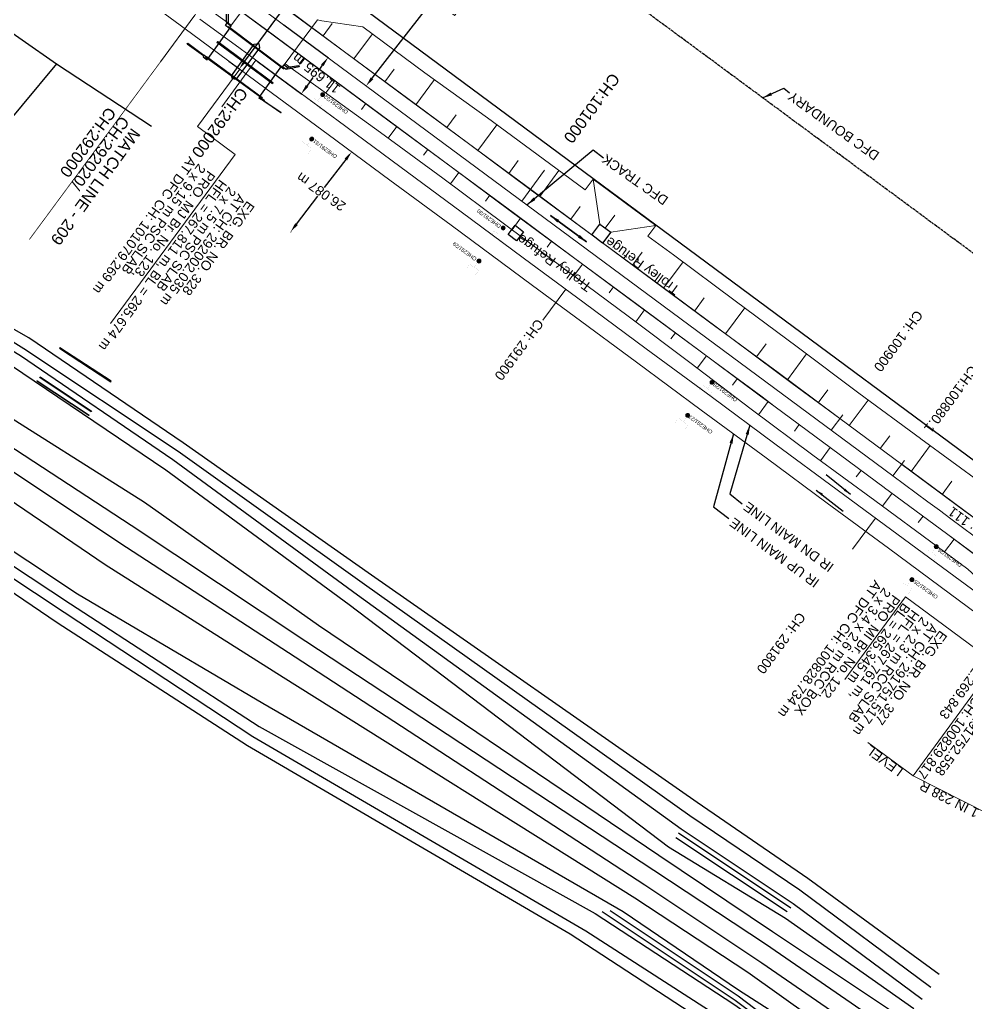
# Model space of a CAD drawing. Header units: metres. Extents: x 644418 to 1306172, y 3366650 to 6747308.
# Drawn here: x 651175.3 to 651421.4, y 3374792.4 to 3375047.8 of the extents above; entities that cross this region are included whole.
import ezdxf
from ezdxf.enums import TextEntityAlignment as Align

# ---------------------------------------------------------------- set-up
doc = ezdxf.new("R2010")
doc.units = ezdxf.units.M
doc.header["$MEASUREMENT"] = 0
doc.linetypes.add('CENTER', pattern=[2, 1.25, -0.25, 0.25, -0.25])
doc.linetypes.add('PHANTOM2', pattern=[1.25, 0.625, -0.125, 0.125, -0.125, 0.125, -0.125])
doc.layers.get('Defpoints').update_dxf_attribs({"lineweight": 0})
for name, color, linetype, lineweight in [('BOUNDARY DIMENTION', 10, 'Continuous', 0), ('BRIDGE DETAILS PLAN', 7, 'Continuous', 0), ('Cardinal_Leader', 10, 'Continuous', 0), ('Existing Chainage', 7, 'Continuous', 0), ('Existing IR Track', 143, 'Continuous', 0), ('Existing Railway Boundary', 7, 'CENTER', 0), ('flow direction', 7, 'Continuous', 0), ('OHE MAST', 8, 'Continuous', 0), ('OHE MAST TEXT', 8, 'Continuous', 0), ('Proposed Chainage', 10, 'Continuous', 0), ('PROPOSED DFC TRACK', 1, 'Continuous', 0), ('PROPOSED DFCC TOE LINE', 239, 'Continuous', 0), ('PROPOSED DFCC TOE SLOPES', 239, 'Continuous', 0), ('PROPOSED DFCC TRACK', 1, 'Continuous', 0), ('PROPOSED GRADES IN PLAN', 10, 'Continuous', 0), ('Proposed TPTC Chainages', 1, 'Continuous', 0), ('TEMPORARY CONNECTION', 6, 'Continuous', 0)]:
    doc.layers.add(name, color=color, linetype=linetype, lineweight=lineweight)
for name, color, linetype in [('BRIDGE_PARAPET', 7, 'Continuous'), ('COMPOUND_WALL', 251, 'Continuous'), ('DFCC Boundary', 6, 'CENTER'), ('Dimension', 10, 'Continuous'), ('DRAIN_TOP', 5, 'Continuous'), ('MATCH LINE', 7, 'Continuous'), ('PIER_OR_ABUTMENT', 7, 'Continuous'), ('PROPOSED DFCC FORMATION LINE', 187, 'Continuous'), ('RETAINING_WALL', 142, 'Continuous'), ('SFL_SOFFIT_LVL', 251, 'Continuous'), ('SUB_ROAD_CENTRE', 34, 'Continuous'), ('SUB_ROAD_EDGE', 34, 'Continuous'), ('TOPO_TEXT', 251, 'Continuous'), ('Trolley Refuse', 10, 'Continuous'), ('TROLLEY_STAND', 7, 'Continuous'), ('WING_WALL', 7, 'Continuous')]:
    doc.layers.add(name, color=color, linetype=linetype)
doc.styles.get("Standard").update_dxf_attribs({"font": 'arial.ttf'})
doc.styles.add('Style-Arial', font='arial.ttf')
doc.dimstyles.new('DIM', dxfattribs={"dimtxt": 2.5, "dimasz": 2.5, "dimexe": 0.18, "dimexo": 0.0625, "dimgap": 0.09, "dimtad": 0, "dimtih": 1, "dimtoh": 1, "dimdec": 3, "dimzin": 0, "dimdsep": 46, "dimtxsty": 'Standard', "dimcen": 0.09, "dimadec": 0, "dimazin": 0, "dimtfac": 1, "dimtdec": 3, "dimtofl": 0, "dimtmove": 0, "dimatfit": 3, "dimfxl": 1, "dimtolj": 1, "dimtzin": 0, "dimarcsym": 0})
doc.dimstyles.new('ISO-25', dxfattribs={"dimtxt": 2.5, "dimasz": 2.5, "dimexe": 1.25, "dimexo": 0.625, "dimtad": 1, "dimtxsty": 'Standard', "dimcen": 2.5, "dimadec": 0, "dimazin": 0, "dimtfac": 1, "dimtmove": 0, "dimatfit": 3, "dimfxl": 1, "dimarcsym": 0})

# ---------------------------------------------------------------- blocks, each defined once
blk = doc.blocks.new('OHE MAST')
h = blk.add_hatch(color=256)
edge = h.paths.add_edge_path()
edge.add_arc((0, 0), 0.514, 0, 360)
at = {"const_width": 0.01, "flags": 128}
for points in [[(1.5, 3.5), (1.5, 2), (-1.5, 2), (-1.5, 3.5)], [(0, 2), (0, 0)]]:
    blk.add_lwpolyline(points, dxfattribs=at)
blk.add_circle((0, 0), 0.514)
blk = doc.blocks.new('*D1671')
at = {"layer": 'Defpoints', "color": 0, "linetype": 'ByBlock', "ltscale": 0.5, "transparency": 16777216}
for p in [(651261.49, 3375013.46), (651245.66, 3374992.72), (651245.66, 3374992.72)]:
    blk.add_point(p, dxfattribs=at)
at = {"layer": 'Existing Railway Boundary', "color": 0, "linetype": 'ByBlock', "lineweight": -2, "ltscale": 0.5, "transparency": 16777216}
for p, q in [((651261.54, 3375013.42), (651261.63, 3375013.35)), ((651259.97, 3375011.47), (651254.4, 3375004.18)), ((651247.18, 3374994.71), (651252.74, 3375002)), ((651245.71, 3374992.69), (651245.8, 3374992.61))]:
    blk.add_line(p, q, dxfattribs=at)
at = {"layer": 'Existing Railway Boundary', "color": 0, "linetype": 'ByBlock', "ltscale": 0.5, "transparency": 16777216}
for points in [[(651259.64, 3375011.73), (651260.3, 3375011.22), (651261.49, 3375013.46)], [(651246.85, 3374994.96), (651247.51, 3374994.46), (651245.66, 3374992.72)]]:
    blk.add_solid(points, dxfattribs=at)
at = {"layer": 'Existing Railway Boundary', "color": 0, "linetype": 'ByBlock', "ltscale": 0.5, "transparency": 16777216, "insert": (651253.57, 3375003.09), "char_height": 2.5, "attachment_point": 5, "rotation": 145}
blk.add_mtext('\\A1;26.087 m', dxfattribs=at)
blk = doc.blocks.new('*D1515')
at = {"layer": 'Defpoints', "color": 0, "transparency": 16777216}
for p in [(651243.83, 3375046.45), (651236.9, 3375037.03), (651248.43, 3375028.54)]:
    blk.add_point(p, dxfattribs=at)
at = {"layer": 'Dimension', "color": 0, "lineweight": -2, "transparency": 16777216}
for p, q in [((651243.88, 3375046.41), (651255.51, 3375037.85)), ((651236.95, 3375036.99), (651248.58, 3375028.43)), ((651253.88, 3375035.95), (651253.14, 3375034.93)), ((651249.92, 3375030.55), (651251.52, 3375032.73))]:
    blk.add_line(p, q, dxfattribs=at)
at = {"layer": 'Dimension', "color": 0, "transparency": 16777216}
for points in [[(651253.55, 3375036.19), (651254.22, 3375035.7), (651255.37, 3375037.96)], [(651249.58, 3375030.8), (651250.25, 3375030.31), (651248.43, 3375028.54)]]:
    blk.add_solid(points, dxfattribs=at)
at = {"layer": 'Dimension', "color": 0, "lineweight": 0, "transparency": 16777216, "insert": (651252.33, 3375033.83), "char_height": 2.5, "attachment_point": 5, "rotation": 142}
blk.add_mtext('\\A1;11.695 m', dxfattribs=at)
blk = doc.blocks.new('*D1626')
at = {"layer": 'BOUNDARY DIMENTION', "color": 0, "lineweight": -2, "transparency": 16777216}
for p, q in [((651301.36, 3375076.83), (651301.46, 3375076.76)), ((651299.78, 3375074.9), (651284.13, 3375054.81)), ((651266.8, 3375032.56), (651282.45, 3375052.65)), ((651265.31, 3375030.55), (651265.41, 3375030.47))]:
    blk.add_line(p, q, dxfattribs=at)
at = {"layer": 'BOUNDARY DIMENTION', "color": 0, "transparency": 16777216}
for points in [[(651299.45, 3375075.16), (651300.11, 3375074.64), (651301.31, 3375076.87)], [(651266.47, 3375032.81), (651267.13, 3375032.3), (651265.27, 3375030.58)]]:
    blk.add_solid(points, dxfattribs=at)
at = {"layer": 'Defpoints', "color": 0, "transparency": 16777216}
for p in [(651301.31, 3375076.87), (651301.31, 3375076.87), (651265.27, 3375030.58)]:
    blk.add_point(p, dxfattribs=at)
at = {"layer": 'BOUNDARY DIMENTION', "color": 0, "transparency": 16777216, "insert": (651283.29, 3375053.73), "char_height": 2.5, "attachment_point": 5, "rotation": 145}
blk.add_mtext('\\A1;58.669 m', dxfattribs=at)
blk = doc.blocks.new('*D1906')
at = {"layer": 'Defpoints', "color": 0, "linetype": 'Continuous', "ltscale": 0.5, "transparency": 16777216}
for p in [(651273.94, 3375097.08), (651276.65, 3375095.08), (651229.58, 3375037.02)]:
    blk.add_point(p, dxfattribs=at)
at = {"layer": 'DFCC Boundary', "color": 0, "linetype": 'Continuous', "lineweight": -2, "ltscale": 0.5, "transparency": 16777216}
for p, q in [((651273.99, 3375097.05), (651276.79, 3375094.97)), ((651275.16, 3375093.07), (651255.28, 3375066.15)), ((651233.77, 3375037.02), (651253.66, 3375063.95)), ((651229.63, 3375036.98), (651232.43, 3375034.91))]:
    blk.add_line(p, q, dxfattribs=at)
at = {"layer": 'DFCC Boundary', "color": 0, "linetype": 'Continuous', "ltscale": 0.5, "transparency": 16777216}
for points in [[(651274.83, 3375093.32), (651275.5, 3375092.82), (651276.65, 3375095.08)], [(651233.44, 3375037.27), (651234.11, 3375036.78), (651232.29, 3375035.01)]]:
    blk.add_solid(points, dxfattribs=at)
at = {"layer": 'DFCC Boundary', "color": 0, "linetype": 'Continuous', "ltscale": 0.5, "transparency": 16777216, "insert": (651254.47, 3375065.05), "char_height": 2.5, "attachment_point": 5, "rotation": 145}
blk.add_mtext('\\A1;74.670 m', dxfattribs=at)

msp = doc.modelspace()

# ---------------------------------------------------------------- linework, layer by layer
at = {"layer": 'BRIDGE DETAILS PLAN', "color": 7, "linetype": 'Continuous', "lineweight": 0, "flags": 128}
for points in [[(651232.4585, 3375034.8906), (651221.4906, 3375020.0249), (651231.2631, 3375012.8148), (651198.8832, 3374968.9277)], [(651433.9923, 3374886.1038), (651429.5577, 3374880.0922), (651405.341, 3374897.9562), (651389.5224, 3374876.5124)]]:
    msp.add_lwpolyline(points, dxfattribs=at)
at = {"layer": 'BRIDGE_PARAPET', "linetype": 'Continuous'}
for points in [[(651229.423, 3375045.8, 268.767), (651243.858, 3375034.995, 268.751), (651243.914, 3375035.108, 268.751), (651229.479, 3375045.913, 268.751)], [(651226.502, 3375041.863, 268.993), (651226.536, 3375041.935, 268.983), (651240.982, 3375031.237, 269.021), (651240.9477, 3375031.1644, 269.021)], [(651241.069, 3375031.32, 268.669), (651226.656, 3375042.036, 268.697), (651226.735, 3375042.106, 268.698), (651241.148, 3375031.39, 268.698)], [(651223.788, 3375038.186, 268.999), (651238.254, 3375027.568, 268.991), (651238.169, 3375027.367, 268.992), (651223.569, 3375038.062, 267.019)], [(651185.67, 3374962.472, 269.483), (651199.002, 3374953.761, 269.454), (651199.08, 3374953.905, 269.452), (651185.748, 3374962.616, 269.452)], [(651179.782, 3374953.923, 269.772), (651179.864, 3374954.062, 269.771), (651193.301, 3374945.133, 269.81), (651193.219, 3374944.994, 269.81)], [(651180.504, 3374954.902, 269.71), (651180.596, 3374955.042, 269.709), (651193.977, 3374946.139, 269.716), (651193.885, 3374945.999, 269.716)]]:
    msp.add_polyline3d(points, close=True, dxfattribs=at)
at = {"layer": 'Cardinal_Leader', "lineweight": 0, "flags": 128}
msp.add_lwpolyline([(651402.0435, 3374929.3497), (651405.0181, 3374933.3687)], dxfattribs=at)
at = {"layer": 'COMPOUND_WALL', "linetype": 'Continuous'}
for points in [[(651083.626, 3375106.66, 268.99), (651109.209, 3375088.286, 266.758), (651140.201, 3375067.575, 267.264), (651184.812, 3375036.293, 266.72), (651209.517, 3375020.108, 266.811)], [(651184.812, 3375036.293, 266.72), (651158.019, 3375004.092, 266.368)]]:
    msp.add_polyline3d(points, dxfattribs=at)
at = {"layer": 'DFCC Boundary', "ltscale": 0.5, "flags": 128}
msp.add_lwpolyline([(655695.597, 3371812.1897), (655640.8822, 3371912.823), (655580.0449, 3371996.7158), (655509.7792, 3372062.0857), (655426.9534, 3372113.9756), (655342.6069, 3372167.9462), (655257.8854, 3372221.2222), (655173.2688, 3372275.363), (655087.3459, 3372327.2788), (655002.8598, 3372380.6107), (654914.5097, 3372429.9473), (654741.1355, 3372529.4419), (654650.033, 3372576.4159), (654568.6995, 3372626.155), (654571.9877, 3372630.6369), (654391.4686, 3372756.327), (654377.1337, 3372736.8494), (654004.4289, 3373016.6995), (654007.7887, 3373020.6424), (653690.5739, 3373253.6486), (653690.5425, 3373253.6059), (653433.8132, 3373453.1485), (653440.7668, 3373462.5592), (653208.8394, 3373636.5534), (653216.1698, 3373646.5105), (653142.1983, 3373700.8896), (653053.6963, 3373771.1122), (652994.4341, 3373810.5255), (652929.3691, 3373859.5713), (652860.9168, 3373902.1103), (652749.6028, 3373984.4705), (652631.2396, 3374070.7175), (652636.2281, 3374078.1704), (652537.912, 3374145.7283), (652392.904, 3374241.2711), (652388.7719, 3374235.6812), (652308.569, 3374304.8076), (652315.9256, 3374314.7669), (652103.9815, 3374448.7876), (652083.1937, 3374464.1943), (652072.7494, 3374471.9329), (652052.3219, 3374487.0684), (652038.1897, 3374497.5387), (652024.0173, 3374508.0388), (652009.8347, 3374518.5254), (651995.6683, 3374529), (651981.7515, 3374539.2836), (651967.8828, 3374549.5317), (651954.6903, 3374559.2866), (651941.4997, 3374569.04), (651923.9377, 3374582.0168), (651906.3215, 3374595.0337), (651892.0868, 3374605.5547), (651877.7985, 3374616.1153), (651861.6288, 3374628.0564), (651845.5071, 3374639.9619), (651829.5757, 3374651.7544), (651824.7911, 3374655.296), (651813.6747, 3374663.5244), (651797.4592, 3374675.4968), (651792.6217, 3374679.0685), (651809.3453, 3374701.6999), (651798.0335, 3374710.0518), (651782.3495, 3374721.6444), (651766.6655, 3374733.2369), (651750.5163, 3374745.1875), (651734.3118, 3374757.179), (651717.3274, 3374769.6994), (651700.4625, 3374782.1317), (651684.6001, 3374793.8578), (651668.5938, 3374805.6902), (651652.6806, 3374817.4203), (651636.8173, 3374829.1137), (651620.9269, 3374840.8662), (651604.9647, 3374852.6718), (651588.7459, 3374864.6312), (651572.5882, 3374876.5455), (651556.6943, 3374888.2868), (651540.8409, 3374899.9983), (651524.5553, 3374912.0488), (651508.2568, 3374924.109), (651492.7938, 3374935.5157), (651477.3997, 3374946.8715), (651461.3291, 3374958.7436), (651445.2311, 3374970.6359), (651429.3555, 3374982.3615), (651413.4375, 3374994.1184), (651396.6322, 3375006.522), (651379.7761, 3375018.963), (651363.6644, 3375030.8565), (651352.7728, 3375038.8965), (651331.6522, 3375054.4784), (651315.7738, 3375066.1947), (651299.7306, 3375078.0412), (651283.6239, 3375089.9346), (651273.9044, 3375097.1057), (651264.2377, 3375104.2378), (651243.4187, 3375119.6324), (651222.5077, 3375135.095), (651201.5462, 3375150.5784), (651180.4926, 3375166.1298), (651161.7365, 3375179.9701), (651143.0969, 3375193.7244), (651126.6442, 3375205.9373), (651110.0563, 3375218.2505), (651088.7204, 3375233.9244), (651067.5473, 3375249.4788), (651049.4448, 3375262.8672), (651031.0656, 3375276.4601), (651013.3004, 3375289.5618), (650995.6557, 3375302.5748), (650975.556, 3375317.4171), (650955.4878, 3375332.2363), (650948.8014, 3375337.1771), (650951.4372, 3375340.7501), (650937.0874, 3375351.3535), (650916.0918, 3375366.8677), (650897.9224, 3375380.2929), (650879.805, 3375393.6796), (650866.8386, 3375403.2309), (650853.9116, 3375412.7532), (650835.5886, 3375426.289), (650817.2946, 3375439.8035), (650797.968, 3375454.1206), (650778.7222, 3375468.3781), (650760.7655, 3375481.6337), (650742.8011, 3375494.8949), (650723.0807, 3375509.4255), (650703.3693, 3375523.9495), (650688.6613, 3375534.8372), (650673.8463, 3375545.804), (650653.7938, 3375560.6295), (650633.6894, 3375575.4932), (650612.6421, 3375591.0542), (650592.0153, 3375606.3042), (650570.0328, 3375622.5591), (650548.5001, 3375638.4814), (650530.5234, 3375651.793), (650512.3606, 3375665.2423), (650494.7465, 3375678.2665), (650476.9008, 3375691.462), (650459.2976, 3375704.4721), (650441.3132, 3375717.7633), (650427.1261, 3375728.1319), (650413.8099, 3375737.864), (650402.677, 3375746.2697), (650389.8486, 3375755.6668), (650377.7322, 3375764.5425), (650360.7275, 3375777.1141), (650343.7744, 3375789.6482), (650325.0342, 3375803.5254), (650306.3109, 3375817.39), (650287.6225, 3375831.2124), (650268.717, 3375845.1957), (650250.337, 3375858.8009), (650231.8256, 3375872.5033), (650215.4559, 3375884.6355), (650199.261, 3375896.6381), (650189.9351, 3375903.5429), (650184.6476, 3375907.4517), (650170.3331, 3375918.0338), (650153.2211, 3375930.7288), (650135.9365, 3375943.5518), (650119.2313, 3375955.9159), (650102.3769, 3375968.3905), (650085.2738, 3375981.0461), (650068.2078, 3375993.6742), (650052.7787, 3376005.1011), (650037.4384, 3376016.4621), (650022.1728, 3376027.766), (650006.9632, 3376039.0283), (649974.7512, 3376062.8762), (649961.4537, 3376072.7117), (649948.2091, 3376082.508), (649944.476, 3376085.2722), (649918.728, 3376050.5341), (649909.4316, 3376057.4177), (649896.4092, 3376067.0604), (649893.7832, 3376069.0128), (649891.1645, 3376070.9437), (649888.4639, 3376072.9569), (649875.744, 3376082.3694), (649867.5551, 3376088.4016), (649853.4118, 3376098.8745), (649839.2513, 3376109.3603), (649829.0749, 3376116.9005), (649827.2194, 3376118.2675), (649818.0867, 3376125.0366), (649808.8566, 3376131.8779), (649793.2502, 3376143.4201), (649777.6288, 3376154.9733), (649763.6321, 3376165.3144), (649749.5741, 3376175.7007), (649733.9228, 3376187.2754), (649718.3343, 3376198.8036), (649705.3241, 3376208.4391), (649692.3703, 3376218.0327), (649678.0208, 3376228.6769), (649663.5747, 3376239.3366), (649646.4625, 3376252.0623), (649634.6272, 3376260.744), (649624.9192, 3376267.9946), (649615.0208, 3376275.3876), (649599.9831, 3376286.4834), (649588.9857, 3376294.598), (649590.032, 3376296.0132), (649586.1685, 3376298.8639), (649569.3593, 3376311.3207), (649552.641, 3376323.7102), (649537.2353, 3376335.0739), (649521.9792, 3376346.327), (649506.2408, 3376358.0035), (649490.3575, 3376369.7875), (649475.7578, 3376380.5673), (649461.1933, 3376391.3211), (649445.4753, 3376402.9572), (649429.8494, 3376414.5253), (649414.4906, 3376425.9209), (649378.3483, 3376452.6365), (649368.4603, 3376459.9984), (649352.6509, 3376471.6682), (649336.6992, 3376483.4434), (649322.3941, 3376494.1037), (649307.6557, 3376505.0862), (649290.8736, 3376517.4208), (649273.972, 3376529.8435), (649258.1992, 3376541.4854), (649242.2966, 3376553.2232), (649226.5432, 3376564.8634), (649210.8826, 3376576.435), (649195.2207, 3376588.0769), (649179.5326, 3376599.7383), (649164.9134, 3376610.5118), (649150.5177, 3376621.1205), (649135.415, 3376632.3287), (649120.2337, 3376643.5954), (649107.8929, 3376652.6743), (649095.5927, 3376661.7234), (649079.5687, 3376673.5769), (649063.4846, 3376685.4748), (649046.5651, 3376697.9756), (649029.6506, 3376710.4727), (649013.3465, 3376722.5351), (648996.9805, 3376734.6431), (648980.3936, 3376746.8979), (648963.6626, 3376759.259), (648946.7453, 3376771.7643), (648929.6945, 3376784.3682), (648913.5118, 3376796.3614), (648897.2206, 3376808.435), (648876.2496, 3376823.9678), (648855.1325, 3376839.6089), (648839.3985, 3376851.2044), (648823.6596, 3376862.8037), (648806.187, 3376875.7235), (648788.7814, 3376888.5937), (648772.4766, 3376900.6763), (648756.1277, 3376912.7915), (648748.6058, 3376918.3049), (648733.321, 3376929.6306), (648718.1841, 3376940.8501), (648694.1574, 3376958.9078), (648686.9154, 3376964.1595), (648685.9321, 3376964.8321), (648667.95, 3376978.2197), (648649.3198, 3376992.1471), (648633.5557, 3377003.8368), (648617.684, 3377015.6038), (648613.3865, 3377018.7718), (648613.1308, 3377018.4261), (648605.39, 3377024.1325), (648593.439, 3377032.9404), (648576.5994, 3377045.3816), (648559.8787, 3377057.7351), (648542.9247, 3377070.3132), (648525.9483, 3377082.908), (648511.3109, 3377093.7409), (648496.5572, 3377104.6599), (648477.562, 3377118.7172), (648458.5464, 3377132.7896), (648451.3349, 3377138.2101), (648435.5918, 3377149.862), (648422.1096, 3377159.9046), (648408.3664, 3377170.0637), (648394.6863, 3377180.1761), (648381.6588, 3377189.818), (648368.6059, 3377199.4787), (648354.1188, 3377210.196), (648339.6473, 3377220.9017), (648325.8166, 3377231.1386), (648311.9735, 3377241.3853), (648297.2469, 3377252.2824), (648283.6168, 3377262.3688), (648282.6002, 3377260.9951), (648281.5015, 3377261.8082), (648268.446, 3377271.4578), (648255.3849, 3377281.1115), (648243.3023, 3377290.0413), (648231.5826, 3377298.7116), (648230.1246, 3377299.843), (648216.137, 3377310.1827), (648202.3989, 3377320.3379), (648187.9045, 3377331.0225), (648173.4524, 3377341.7035), (648159.964, 3377351.7009), (648146.3755, 3377361.7726), (648132.3698, 3377372.1252), (648118.3132, 3377382.5155), (648104.5683, 3377392.6752), (648090.8453, 3377402.8186), (648079.0331, 3377411.5788), (648067.1746, 3377420.3734), (648052.1864, 3377431.461), (648037.1291, 3377442.5999), (648023.4384, 3377452.7367), (648009.6421, 3377462.9518), (647998.5681, 3377471.1475), (647977.6651, 3377486.6371), (647970.8013, 3377491.7424), (647954.3046, 3377504.0127), (647940.5645, 3377514.1537), (647927.1436, 3377524.0583), (647912.5029, 3377534.9198), (647897.7662, 3377545.8524), (647883.3488, 3377556.5286), (647868.9785, 3377567.1699), (647855.3948, 3377577.2425), (647841.7032, 3377587.3948), (647828.8284, 3377596.8277), (647815.9828, 3377606.2395), (647798.869, 3377618.9232), (647787.996, 3377626.9816), (647769.1212, 3377640.9619), (647756.6675, 3377650.183), (647742.624, 3377660.5991), (647728.5049, 3377671.0713), (647713.635, 3377682.0926), (647698.699, 3377693.1628), (647681.9918, 3377705.517), (647665.4025, 3377717.7839), (647652.0515, 3377727.6811), (647638.8028, 3377737.5025), (647625.2604, 3377747.546), (647611.724, 3377757.585), (647601.846, 3377764.9047), (647586.5632, 3377776.2354), (647574.9107, 3377784.8659), (647552.1318, 3377801.7377), (647544.5766, 3377807.3492), (647531.2096, 3377817.2774), (647518.7824, 3377826.4783), (647506.3678, 3377835.6698), (647493.0662, 3377845.5438), (647479.7149, 3377855.4547), (647466.3541, 3377865.3556), (647452.9886, 3377875.26), (647440.1702, 3377884.755), (647427.3392, 3377894.2595), (647421.9004, 3377898.2902), (647422.4016, 3377898.9655), (647413.1507, 3377905.8213), (647398.5546, 3377916.6386), (647385.2867, 3377926.4568), (647372.1159, 3377936.2032), (647357.4127, 3377947.1112), (647351.2811, 3377951.6601), (647330.0092, 3377967.4105), (647317.4471, 3377976.6964), (647304.414, 3377986.3606), (647291.335, 3377996.0589), (647278.7541, 3378005.3917), (647266.0777, 3378014.7954), (647252.9457, 3378024.4462), (647239.9839, 3378033.9719), (647225.7512, 3378044.5255), (647211.5179, 3378055.0796), (647196.511, 3378066.208), (647181.4966, 3378077.3419), (647167.7872, 3378087.5064), (647154.0498, 3378097.6917), (647140.7668, 3378107.5414), (647127.4862, 3378117.3893), (647113.2521, 3378127.9375), (647099.0375, 3378138.4713), (647085.0268, 3378148.8592), (647070.9977, 3378159.2608), (647056.5444, 3378169.9697), (647042.0873, 3378180.6814), (647027.5624, 3378191.4464), (647013.0728, 3378202.1851), (646999.864, 3378211.9684), (646986.6741, 3378221.7376), (646973.6148, 3378231.4185), (646960.4875, 3378241.1499), (646945.7953, 3378252.0414), (646931.0256, 3378262.9902), (646930.6274, 3378263.2852), (646951.9475, 3378292.0562)], dxfattribs=at)
at = {"layer": 'DRAIN_TOP', "linetype": 'Continuous'}
for points in [[(651346.368, 3374836.703, 268.611), (651375.497, 3374817.248, 268.577)], [(651374.559, 3374816.189, 268.606), (651345.667, 3374835.431, 268.597)], [(651388.37, 3374772.808, 267.903), (651361.107, 3374793.201, 268.209), (651326.579, 3374816.186, 267.829)], [(651328.637, 3374816.519, 267.861), (651361.853, 3374794.388, 268.207), (651387.793, 3374774.652, 268.243)]]:
    msp.add_polyline3d(points, dxfattribs=at)
at = {"layer": 'Existing Chainage', "color": 0, "linetype": 'Continuous', "lineweight": 13, "flags": 128}
for points in [[(651211.864, 3375036.8306), (651220.7744, 3375048.8973)], [(651227.7452, 3375025.1414), (651236.6352, 3375037.2231)], [(651311.1353, 3374969.7768), (651317.0786, 3374977.819)], [(651391.5785, 3374910.369), (651397.5202, 3374918.4124)]]:
    msp.add_lwpolyline(points, dxfattribs=at)
at = {"layer": 'Existing IR Track', "flags": 128}
for points in [[(651199.0231, 3375059.5937), (651219.8741, 3375044.1754), (651229.5729, 3375037.0197), (651239.2924, 3375029.8486), (651255.3752, 3375017.9728), (651271.4185, 3375006.1262), (651287.3179, 3374994.3945), (651308.4428, 3374978.8093), (651319.318, 3374970.7815), (651335.4297, 3374958.8881), (651352.29, 3374946.4439), (651369.0953, 3374934.0403), (651384.9933, 3374922.2981), (651400.8689, 3374910.5726), (651416.9609, 3374898.6847), (651433.0315, 3374886.8126), (651448.4672, 3374875.4261), (651463.8859, 3374864.0521), (651480.1401, 3374852.0247), (651496.4257, 3374839.9741), (651512.3265, 3374828.2276), (651528.2204, 3374816.4863), (651544.4308, 3374804.5331), (651560.6065, 3374792.6055)], [(651222.0939, 3375047.9228), (651232.1628, 3375040.514), (651241.5689, 3375033.5929), (651257.9704, 3375021.4785), (651274.0195, 3375009.6243), (651289.9055, 3374997.8922), (651306.0411, 3374985.9758), (651321.8935, 3374974.2607), (651337.997, 3374962.3601), (651354.8593, 3374949.9151), (651371.4191, 3374937.6934), (651387.5623, 3374925.7684), (651403.366, 3374914.0941), (651419.5344, 3374902.1612), (651435.5644, 3374890.3305), (651451.0448, 3374878.9066), (651466.385, 3374867.5861), (651482.7367, 3374855.5296), (651498.8777, 3374843.6284), (651514.9366, 3374831.7544), (651530.8306, 3374820.0023), (651547.0223, 3374808.0365), (651563.1864, 3374796.0912)]]:
    msp.add_lwpolyline(points, dxfattribs=at)
at = {"layer": 'MATCH LINE', "linetype": 'PHANTOM2', "ltscale": 15, "const_width": 0.2}
msp.add_lwpolyline([(651238.4244, 3375072.7991), (651177.8292, 3374990.7403)], dxfattribs=at)
at = {"layer": 'PIER_OR_ABUTMENT', "linetype": 'Continuous'}
msp.add_polyline3d([(651230.294, 3375033.156, 268.196), (651236.189, 3375041.407, 266.428), (651237.398, 3375041.561, 266.394), (651237.557, 3375040.491, 266.425), (651231.412, 3375032.223, 268.177), (651230.559, 3375032.408, 268.188)], close=True, dxfattribs=at)
at = {"layer": 'Proposed Chainage', "lineweight": 0, "flags": 128}
for points in [[(651311.5957, 3375008.7344), (651305.6466, 3375000.6965)], [(651389.0001, 3374945.2241), (651386.0256, 3374941.2051)]]:
    msp.add_lwpolyline(points, dxfattribs=at)
at = {"layer": 'PROPOSED DFCC FORMATION LINE', "lineweight": 0, "flags": 128}
for points in [[(651423.9158, 3374908.4603), (651415.9232, 3374914.3572), (651399.8407, 3374926.2525), (651399.7828, 3374926.2953), (651383.7649, 3374938.1507), (651371.4318, 3374947.2789), (651367.6891, 3374950.049), (651355.3561, 3374959.1771), (651351.6133, 3374961.9473), (651335.5375, 3374973.8455), (651319.4617, 3374985.7438), (651303.3859, 3374997.6421), (651287.3101, 3375009.5403), (651271.2343, 3375021.4386), (651255.1585, 3375033.3368), (651239.0827, 3375045.2351), (651223.0069, 3375057.1334)], [(651423.9455, 3374908.5006), (651415.953, 3374914.3974), (651399.8704, 3374926.2927), (651399.8126, 3374926.3355), (651383.7946, 3374938.1909), (651371.4616, 3374947.3191), (651367.7188, 3374950.0892), (651355.3858, 3374959.2173), (651351.643, 3374961.9875), (651335.5672, 3374973.8857), (651319.4914, 3374985.784), (651303.4156, 3374997.6822), (651287.3398, 3375009.5805), (651271.264, 3375021.4788), (651255.1882, 3375033.377), (651239.1124, 3375045.2753), (651223.0366, 3375057.1735)], [(651428.3944, 3374914.5385), (651420.409, 3374920.4301), (651404.3323, 3374932.3211), (651404.2744, 3374932.3639), (651388.2565, 3374944.2194), (651375.9234, 3374953.3475), (651372.1807, 3374956.1176), (651359.8477, 3374965.2457), (651356.1049, 3374968.0159), (651340.0291, 3374979.9141), (651323.9533, 3374991.8124), (651307.8775, 3375003.7107), (651291.8017, 3375015.6089), (651275.7259, 3375027.5072), (651259.6501, 3375039.4055), (651243.5743, 3375051.3037)], [(651243.604, 3375051.3439), (651259.6798, 3375039.4456), (651275.7556, 3375027.5474), (651291.8314, 3375015.6491), (651307.9072, 3375003.7509), (651323.983, 3374991.8526), (651340.0588, 3374979.9543), (651356.1346, 3374968.0561), (651359.8774, 3374965.2859), (651372.2104, 3374956.1578), (651375.9532, 3374953.3877), (651388.2862, 3374944.2595), (651404.3042, 3374932.4041), (651404.362, 3374932.3613), (651420.4387, 3374920.4703), (651428.4241, 3374914.5788)]]:
    msp.add_lwpolyline(points, dxfattribs=at)
at = {"layer": 'PROPOSED DFCC TOE LINE', "lineweight": 0, "flags": 128}
for points in [[(651230.2473, 3375046.346), (651220.3514, 3375053.5455), (651204.4184, 3375065.6367), (651188.465, 3375077.7003), (651172.4411, 3375089.6687), (651163.8758, 3375096.0137), (651156.3609, 3375101.561), (651147.8022, 3375107.9149), (651140.2956, 3375113.4735), (651124.1427, 3375125.2676), (651107.9968, 3375137.0711), (651091.9838, 3375149.0542), (651076.0328, 3375161.1212), (651059.9451, 3375173.0033), (651043.7936, 3375184.7994), (651027.6475, 3375196.6026), (651011.6687, 3375208.6318), (650995.079, 3375219.8359), (650979.5102, 3375232.4191), (650963.6425, 3375244.5985)], [(651253.7396, 3375047.4735), (651264.4368, 3375045.8728), (651280.5364, 3375034.0067), (651296.7346, 3375022.2738), (651312.858, 3375010.4398), (651322.1127, 3375003.5903)], [(651434.3481, 3374891.9822), (651429.1094, 3374898.1994), (651428.979, 3374898.3308), (651421.477, 3374905.1504), (651413.493, 3374911.0671), (651397.3837, 3374922.9329), (651397.3256, 3374922.9754), (651381.2367, 3374934.7349), (651365.197, 3374946.6819), (651349.2748, 3374958.7877), (651333.3023, 3374970.8256), (651317.2294, 3374982.7277), (651301.193, 3374994.6792), (651285.1815, 3375006.6644), (651269.0194, 3375018.446), (651252.8224, 3375030.1805), (651244.2007, 3375036.3163)], [(651322.1127, 3375003.5903), (651324.1949, 3375006.4036), (651340.4669, 3374994.3602), (651338.4368, 3374991.6172), (651345.0982, 3374986.7631), (651361.1244, 3374974.7978), (651377.1713, 3374962.8604), (651393.1695, 3374950.8574), (651409.226, 3374939.054), (651409.284, 3374939.0114), (651425.435, 3374927.2344), (651433.4683, 3374921.4248), (651441.5759, 3374915.4787), (651441.722, 3374915.3696), (651443.9298, 3374907.1199)]]:
    msp.add_lwpolyline(points, dxfattribs=at)
at = {"layer": 'PROPOSED DFCC TOE SLOPES', "linetype": 'Continuous', "lineweight": 0, "flags": 128}
for points in [[(651254.0661, 3375043.5383), (651256.4631, 3375046.7769)], [(651262.104, 3375037.5892), (651266.8944, 3375044.0615)], [(651249.1135, 3375037.8731), (651247.8887, 3375036.2182)], [(651270.1419, 3375031.6401), (651272.5431, 3375034.8843)], [(651257.1514, 3375031.924), (651254.8003, 3375028.7475)], [(651278.1798, 3375025.691), (651283.009, 3375032.2158)], [(651265.1893, 3375025.9749), (651264.0441, 3375024.4275)], [(651286.2177, 3375019.7418), (651288.6629, 3375023.0456)], [(651294.2556, 3375013.7927), (651299.1958, 3375020.4674)], [(651273.2272, 3375020.0257), (651270.9931, 3375017.0072)], [(651281.2651, 3375014.0766), (651280.1696, 3375012.5965)], [(651302.2935, 3375007.8436), (651304.7755, 3375011.197)], [(651289.303, 3375008.1275), (651287.1368, 3375005.2007)], [(651310.3314, 3375001.8944), (651315.3119, 3375008.6236)], [(651325.9437, 3374994.6936), (651324.1949, 3375006.4036)], [(651297.3409, 3375002.1784), (651296.2418, 3375000.6933)], [(651318.3693, 3374995.9453), (651320.8596, 3374999.31)], [(651305.3788, 3374996.2292), (651303.1514, 3374993.2197)], [(651327.3503, 3374993.6525), (651329.8406, 3374997.0172)], [(651328.7569, 3374992.6114), (651340.4669, 3374994.3602)], [(651313.4167, 3374990.2801), (651312.2931, 3374988.762)], [(651334.4451, 3374984.047), (651336.9643, 3374987.4508)], [(651342.483, 3374978.0979), (651347.5446, 3374984.9366)], [(651321.4546, 3374984.331), (651319.1922, 3374981.2742)], [(651329.4925, 3374978.3818), (651328.3606, 3374976.8525)], [(651350.5209, 3374972.1488), (651353.0393, 3374975.5514)], [(651337.5304, 3374972.4327), (651335.2529, 3374969.3555)], [(651358.5588, 3374966.1996), (651363.5739, 3374972.9756)], [(651345.5683, 3374966.4836), (651344.4037, 3374964.9101)], [(651366.5967, 3374960.2505), (651369.097, 3374963.6287)], [(651353.6062, 3374960.5344), (651351.2192, 3374957.3094)], [(651374.6346, 3374954.3014), (651379.6133, 3374961.0282)], [(651361.6441, 3374954.5853), (651360.4122, 3374952.9209)], [(651382.6725, 3374948.3523), (651385.1425, 3374951.6895)], [(651390.7104, 3374942.4031), (651395.6294, 3374949.0491)], [(651369.682, 3374948.6362), (651367.1558, 3374945.2229)], [(651377.7199, 3374942.687), (651376.4478, 3374940.9682)], [(651398.748, 3374936.4542), (651401.217, 3374939.7904)], [(651385.7578, 3374936.7379), (651383.2086, 3374933.2936)], [(651406.7855, 3374930.5066), (651411.7482, 3374937.2146)], [(651393.7957, 3374930.7888), (651392.5389, 3374929.0907)], [(651393.7962, 3374930.7884), (651392.5395, 3374929.0902)], [(651414.8236, 3374924.5613), (651417.3241, 3374927.9433)], [(651401.8346, 3374924.8399), (651399.351, 3374921.4838)], [(651401.836, 3374924.8388), (651399.3533, 3374921.4822)], [(651409.8758, 3374918.8923), (651408.6404, 3374917.2219)], [(651409.8776, 3374918.891), (651408.6426, 3374917.2202)], [(651417.9192, 3374912.9468), (651415.455, 3374909.6131)], [(651417.9267, 3374912.9412), (651415.4666, 3374909.6045)]]:
    msp.add_lwpolyline(points, dxfattribs=at)
at = {"layer": 'PROPOSED DFCC TRACK', "color": 12, "flags": 128}
msp.add_lwpolyline([(652051.8841, 3374457.8117), (651483.1316, 3374869.9633), (651480.0951, 3374872.1638), (651477.0587, 3374874.3645), (651474.0227, 3374876.5656), (651470.9871, 3374878.7673), (651467.952, 3374880.9698), (651464.9177, 3374883.1733), (651461.8843, 3374885.3781), (651458.8519, 3374887.5843, -0.00144677), (651426.1699, 3374911.5196), (651423.1515, 3374913.7448), (651420.1341, 3374915.9715), (651417.1177, 3374918.1993), (651414.1019, 3374920.4282), (651411.0868, 3374922.6578), (651408.0721, 3374924.8881), (651405.0578, 3374927.1188), (651402.0435, 3374929.3497), (646816.8315, 3378323.0253)], format="xyb", dxfattribs=at)
at = {"layer": 'PROPOSED DFCC TRACK', "linetype": 'Continuous', "flags": 128}
for points, elevation in [([(651230.148, 3375046.212), (651238.778, 3375057.8646), (651238.2378, 3375058.8579)], 268.312), ([(651244.002, 3375036.048), (651252.632, 3375047.7006), (651253.7396, 3375047.4735)], 268.289)]:
    msp.add_lwpolyline(points, dxfattribs=dict(at, elevation=elevation))
at = {"layer": 'PROPOSED GRADES IN PLAN', "linetype": 'Continuous', "lineweight": 0}
msp.add_line((651427.993, 3374879.7287), (651407.313, 3374851.4915), dxfattribs=at)
at = {"layer": 'PROPOSED GRADES IN PLAN', "linetype": 'Continuous', "lineweight": 0, "flags": 128}
msp.add_lwpolyline([(651426.9179, 3374841.5092), (651407.313, 3374851.4915), (651395.5455, 3374860.1097)], dxfattribs=at)
at = {"layer": 'RETAINING_WALL', "linetype": 'Continuous'}
for points in [[(651228.977, 3375047.148, 267.866), (651228.992, 3375050.517, 267.684), (651229.402, 3375050.541, 267.665), (651229.436, 3375046.898, 267.919)], [(651247.854, 3375035.491, 267.347), (651244.897, 3375034.941, 268.035), (651244.931, 3375035.469, 267.984), (651247.811, 3375035.839, 267.192)]]:
    msp.add_polyline3d(points, close=True, dxfattribs=at)
at = {"layer": 'SFL_SOFFIT_LVL', "linetype": 'Continuous'}
for points in [[(651224.236, 3375037.664, 268.011), (651229.961, 3375045.649, 267.656)], [(651237.613, 3375027.838, 268.018), (651243.338, 3375035.823, 267.663)]]:
    msp.add_polyline3d(points, dxfattribs=at)
at = {"layer": 'SUB_ROAD_CENTRE', "linetype": 'Continuous'}
for points in [[(651411.861, 3374796.568, 268.381), (651377.863, 3374821.798, 268.393), (651349.309, 3374841.095, 268.303), (651264.82, 3374901.188, 268.474), (651216.466, 3374935.677, 268.743), (651176.351, 3374962.311, 268.641), (651142.158, 3374983.58, 268.669)], [(651133.41, 3374970.884, 269.234), (651165.976, 3374948.831, 269.146), (651207.743, 3374922.514, 269.172), (651252.904, 3374890.598, 269.104), (651341.228, 3374830.864, 269.1), (651370.785, 3374811.136, 269.037), (651405.02, 3374788.265, 268.887)], [(651125.045, 3374954.829, 269.307), (651157.611, 3374933.392, 269.369), (651197.522, 3374906.318, 269.359), (651243.733, 3374877.13, 269.246), (651335.064, 3374819.805, 269.097), (651364.347, 3374800.512, 269.023), (651396.924, 3374777.383, 268.852)], [(651108.737, 3374946.701, 268.901), (651140.26, 3374924.749, 268.912), (651186.804, 3374893.998, 268.97), (651235.797, 3374861.675, 268.421), (651322.309, 3374811.27, 267.755), (651359.227, 3374787.501, 267.918), (651386.026, 3374768.387, 268.065)]]:
    msp.add_polyline3d(points, dxfattribs=at)
at = {"layer": 'SUB_ROAD_EDGE', "linetype": 'Continuous'}
for points in [[(651414.038, 3374799.947, 268.561), (651379.994, 3374824.855, 268.502), (651351.229, 3374844.536, 268.441), (651266.628, 3374903.581, 268.463), (651217.757, 3374937.895, 268.68), (651177.665, 3374965.152, 268.547), (651142.889, 3374984.903, 268.668)], [(651407.514, 3374790.99, 268.784), (651374.141, 3374814.484, 269.006), (651343.795, 3374832.95, 269.011), (651260.862, 3374895.909, 268.714), (651213.221, 3374930.878, 268.863), (651172.951, 3374958.092, 268.835), (651140.222, 3374979.694, 268.763)], [(651140.791, 3374981.614, 268.735), (651175.475, 3374960.589, 268.735), (651215.082, 3374933.647, 268.81), (651263.051, 3374898.512, 268.475), (651347.102, 3374837.729, 268.182), (651376.185, 3374818.328, 268.276), (651409.651, 3374793.539, 268.222)], [(651129.792, 3374965.299, 269.369), (651162.626, 3374943.689, 269.286), (651204.269, 3374916.604, 269.352), (651249.641, 3374886.421, 269.258), (651339.955, 3374826.994, 269.194), (651368.96, 3374807.917, 269.135), (651402.875, 3374784.538, 268.955)], [(651400.009, 3374780.827, 268.92), (651367.967, 3374802.858, 269.08), (651337.644, 3374823.145, 269.337), (651246.815, 3374882.302, 269.371), (651201.28, 3374911.901, 269.485), (651159.8, 3374939.47, 269.46), (651127.234, 3374960.907, 269.398)], [(651111.752, 3374950.332, 268.972), (651151.545, 3374924.419, 269.157), (651190.328, 3374898.759, 269.063), (651238.443, 3374870.33, 268.979), (651331.979, 3374816.258, 269.061), (651361.966, 3374795.971, 268.91), (651394.795, 3374774.96, 268.81)], [(651110.089, 3374948.582, 268.981), (651141.656, 3374927.027, 268.973), (651188.451, 3374896.126, 268.998), (651237.48, 3374864.342, 268.479), (651324.758, 3374815.784, 267.538), (651360.723, 3374792.22, 267.744), (651388.374, 3374772.799, 267.903)], [(651382.054, 3374767.406, 268.109), (651357.901, 3374784.516, 267.991), (651318.255, 3374810.414, 267.812), (651234.409, 3374859.298, 268.413), (651185.028, 3374891.245, 268.902), (651137.629, 3374923.42, 268.862), (651106.909, 3374944.201, 268.818)]]:
    msp.add_polyline3d(points, dxfattribs=at)
at = {"layer": 'TEMPORARY CONNECTION', "lineweight": 30, "flags": 128}
msp.add_lwpolyline([(649875.1433, 3376059.4619, 0.02078817), (649913.3305, 3376033.5833), (650035.246, 3375958.1608, -0.02078817), (650073.4332, 3375932.2822), (651423.4635, 3374933.0776, 0.00251821), (651480.3487, 3374891.4167), (651686.0505, 3374742.3529, -0.02078817), (651722.2466, 3374713.7556), (651830.9367, 3374620.2908, 0.02078817), (651867.1327, 3374591.6935)], format="xyb", dxfattribs=at)
at = {"layer": 'Trolley Refuse'}
msp.add_lwpolyline([(651326.6747, 3374989.7982), (651323.8615, 3374991.8804), (651325.9437, 3374994.6936), (651328.7569, 3374992.6114)], close=True, dxfattribs=at)
at = {"layer": 'TROLLEY_STAND', "linetype": 'Continuous'}
msp.add_polyline3d([(651302.174, 3374992.015, 268.501), (651303.954, 3374994.394, 268.542), (651306.084, 3374992.734, 268.54), (651304.3038, 3374990.3548, 268.54)], close=True, dxfattribs=at)
at = {"layer": 'WING_WALL', "linetype": 'Continuous'}
for points in [[(651228.738, 3375046.292, 268.319), (651229.178, 3375046.953, 268.321), (651230.148, 3375046.212, 268.312), (651229.708, 3375045.551, 268.312)], [(651244.512, 3375034.808, 268.318), (651243.567, 3375035.487, 268.291), (651244.002, 3375036.048, 268.289), (651244.9473, 3375035.3688, 268.289)], [(651243.07, 3375023.579, 268.483), (651238.587, 3375026.691, 268.485), (651237.436, 3375027.422, 268.389), (651237.675, 3375027.663, 268.484), (651238.763, 3375026.888, 268.484), (651238.701, 3375026.744, 268.484), (651243.203, 3375023.696, 268.481)]]:
    msp.add_polyline3d(points, close=True, dxfattribs=at)
for points in [[(651222.983, 3375038.359, 268.462), (651218.795, 3375041.43, 268.484), (651218.945, 3375041.651, 268.484), (651223.133, 3375038.58, 268.463)], [(651222.983, 3375038.359, 268.462), (651218.795, 3375041.43, 268.484), (651218.945, 3375041.651, 268.484), (651223.133, 3375038.58, 268.463)], [(651222.983, 3375038.359, 268.462), (651222.95, 3375038.163, 268.462), (651223.994, 3375037.346, 268.459), (651224.149, 3375037.708, 268.459), (651223.133, 3375038.58, 268.463)]]:
    msp.add_polyline3d(points, dxfattribs=at)

# ---------------------------------------------------------------- block references
at = {"layer": 'OHE MAST', "color": 2, "rotation": 143.3908318566117}
for p in [(651253.973, 3375028.306), (651251.14, 3375016.777), (651300.837, 3374993.671), (651294.535, 3374985.114), (651294.54, 3374985.118), (651355.095, 3374953.64), (651348.776, 3374945.073), (651413.309, 3374911.001), (651406.99, 3374902.434)]:
    msp.add_blockref('OHE MAST', p, dxfattribs=at)

# ---------------------------------------------------------------- texts
at = {"layer": 'BRIDGE DETAILS PLAN', "color": 10}
for s, p in [('AT DFC CH: 101079.269 m', (651219.3495, 3375012.4402)), ('2 x 9.15 m PSC SLAB', (651221.7626, 3375010.5909)), ('PRO. MJ Br. No. 123,', (651224.2318, 3375008.7975)), ('AT DFC CH: 100828.734 m', (651397.2867, 3374902.4954)), ('2 x 3.4 x 2.6 m RCC BOX', (651399.6997, 3374900.5333)), ('PRO. MI Br. No. 122,', (651402.1126, 3374898.7089))]:
    msp.add_text(s, height=2.5, rotation=234, dxfattribs=at).set_placement(p)
at = {"layer": 'BRIDGE DETAILS PLAN'}
for s, p in [('HFL = 267.811 m, BL = 265.674 m', (651227.2581, 3375006.5025)), ('2 x 7.5 m PSC SLAB', (651229.6691, 3375004.5988)), ('AT CH: 292002.035 m', (651232.0801, 3375002.7511)), ('EXG. BR. NO. 328', (651234.435, 3375000.9034)), ('BL = 265.345 m', (651404.7291, 3374896.5754)), ('HFL = 267.761 m,', (651407.0932, 3374894.8185)), ('2 x 2.3 m RCC SLAB', (651409.5672, 3374892.9519)), ('AT CH: 291751.517 m', (651411.9313, 3374891.195)), ('EXG. BR. NO. 327', (651414.2955, 3374889.4381))]:
    msp.add_text(s, height=2.5, rotation=234, dxfattribs=at).set_placement(p)
at = {"layer": 'DFCC Boundary', "linetype": 'Continuous', "ltscale": 5}
msp.add_text('DFC BOUNDARY', height=2.5, rotation=144.561355, dxfattribs=at).set_placement((651398.7573, 3375013.0926))
at = {"layer": 'Existing Chainage', "color": 0, "linetype": 'Continuous', "lineweight": 0, "attachment_point": 6, "line_spacing_factor": 0.6, "style": 'Style-Arial'}
for s, insert, char_height, rotation in [('CH:292000', (651220.9682, 3375012.4956), 3, 233.653935), ('CH:292000', (651186.734, 3375007.4088), 3, 233.556492), ('CH:292020/', (651189.4735, 3375004.1375), 3, 233.556492), ('CH: 291900', (651299.4341, 3374954.6065), 2.5, 233.535222), ('CH: 291800', (651367.4766, 3374878.443), 2.5, 233.5466)]:
    msp.add_mtext(s, dxfattribs=dict(at, insert=insert, char_height=char_height, rotation=rotation))
at = {"layer": 'Existing IR Track', "color": 7, "lineweight": 0}
for s, rotation, p in [('IR DN MAIN LINE', 143.586435, (651363.6992, 3374921.7939)), ('IR UP MAIN LINE', 143.589871, (651360.0943, 3374917.6439))]:
    msp.add_text(s, height=2.5, rotation=rotation, dxfattribs=at).set_placement(p, align=Align.MIDDLE_RIGHT)
at = {"layer": 'MATCH LINE', "linetype": 'Continuous'}
msp.add_text('MATCH LINE - 209', height=3, rotation=233.993183, dxfattribs=at).set_placement((651204.3879, 3375019.8569))
at = {"layer": 'OHE MAST TEXT'}
for s, p in [('OHE291/32', (651257.4225, 3375025.7526)), ('OHE291/31', (651254.5895, 3375014.2236)), ('OHE291/30', (651297.1429, 3374996.129)), ('OHE291/29', (651290.8379, 3374987.6301)), ('OHE291/28', (651358.501, 3374951.0541)), ('OHE291/27', (651352.0965, 3374942.7049)), ('OHE291/26', (651416.8404, 3374908.1389)), ('OHE291/25', (651410.5922, 3374899.8785))]:
    msp.add_text(s, height=1, rotation=144, dxfattribs=at).set_placement(p, align=Align.MIDDLE_CENTER)
at = {"layer": 'Proposed Chainage', "lineweight": 0, "attachment_point": 6, "rotation": 233.493563, "line_spacing_factor": 0.6, "style": 'Style-Arial'}
for s, insert, char_height in [('CH:101000', (651317.5448, 3375016.2723), 3), ('CH: 100900', (651397.9238, 3374956.8643), 2.5)]:
    msp.add_mtext(s, dxfattribs=dict(at, insert=insert, char_height=char_height))
at = {"layer": 'PROPOSED DFC TRACK', "color": 10, "linetype": 'Continuous', "lineweight": -3, "ltscale": 5, "style": 'Style-Arial'}
msp.add_text('DFC TRACK', height=2.5, rotation=144.727092, dxfattribs=at).set_placement((651327.6345, 3375013.0246), align=Align.RIGHT)
at = {"layer": 'PROPOSED GRADES IN PLAN', "linetype": 'Continuous', "lineweight": 0, "char_height": 2.5, "style": 'Style-Arial'}
for s, insert, attachment_point, rotation, line_spacing_factor in [('DFC CH: 100829.817\\PFL:269.843', (651427.1811, 3374879.5785), 4, 233.782127, 1.08), ('LEVEL', (651404.979, 3374853.2126), 7, 143.782127, 0.84), ('1 IN 238 R', (651409.7983, 3374850.301), 9, 153.015893, 0.84)]:
    msp.add_mtext(s, dxfattribs=dict(at, insert=insert, attachment_point=attachment_point, rotation=rotation, line_spacing_factor=line_spacing_factor))
at = {"layer": 'PROPOSED GRADES IN PLAN', "color": 7, "linetype": 'Continuous', "lineweight": 0, "insert": (651431.4129, 3374876.054), "char_height": 2.5, "attachment_point": 4, "rotation": 233.782127, "line_spacing_factor": 1.08, "style": 'Style-Arial'}
msp.add_mtext('IR CH: 291752.558', dxfattribs=at)
at = {"layer": 'Proposed TPTC Chainages', "lineweight": 0, "insert": (651410.9672, 3374940.9899), "char_height": 2.5, "attachment_point": 6, "rotation": 233.493563, "line_spacing_factor": 0.6, "style": 'Style-Arial'}
msp.add_mtext('TTP2 AT CH:100880.1', dxfattribs=at)
at = {"layer": 'TOPO_TEXT'}
msp.add_text('Trolley Refuge', height=2.5, rotation=144.3341, dxfattribs=at).set_placement((651324.0808, 3374978.9812))
at = {"layer": 'Trolley Refuse', "style": 'Style-Arial'}
for s, rotation, p in [('Trolley Refuge', 144, (651346.9239, 3374978.1863)), ('Curve No: 111', 143.782127, (651435.7134, 3374908.2158))]:
    msp.add_text(s, height=2.5, rotation=rotation, dxfattribs=at).set_placement(p)

# ---------------------------------------------------------------- dimensions: what is measured, and where the dimension line sits
at = {"layer": 'BOUNDARY DIMENTION'}
dim = msp.add_aligned_dim(p1=(651265.2651, 3375030.5842), p2=(651301.3146, 3375076.8715), distance=0, dimstyle='DIM', override={"dimpost": ' m'}, dxfattribs=at)
dim.commit()
dim.dimension.update_dxf_attribs({"geometry": '*D1626', "text_midpoint": (651283.2899, 3375053.7279), "text_rotation": 145})
at = {"layer": 'DFCC Boundary', "linetype": 'Continuous', "ltscale": 0.5}
dim = msp.add_aligned_dim(p1=(651229.579, 3375037.0151), p2=(651273.9359, 3375097.0824), distance=-3.3693, dimstyle='DIM', override={"dimpost": ' m', "dimtmove": 2}, dxfattribs=at)
dim.commit()
dim.dimension.update_dxf_attribs({"geometry": '*D1906', "text_midpoint": (651254.4679, 3375065.0472), "text_rotation": 145})
at = {"layer": 'Dimension', "color": 10, "lineweight": 0}
dim = msp.add_linear_dim(base=(651248.4348, 3375028.5409), p1=(651243.829, 3375046.4498), p2=(651236.8978, 3375037.0299), angle=233.654049, dimstyle='DIM', override={"dimpost": ' m'}, dxfattribs=at)
dim.commit()
dim.dimension.update_dxf_attribs({"geometry": '*D1515', "text_midpoint": (651252.3257, 3375033.8288), "dimtype": 129, "text_rotation": 142})
at = {"layer": 'Existing Railway Boundary', "linetype": 'ByBlock', "ltscale": 0.5}
dim = msp.add_aligned_dim(p1=(651261.4857, 3375013.4608), p2=(651245.66, 3374992.7229), distance=0, dimstyle='DIM', override={"dimpost": ' m', "dimtmove": 2}, dxfattribs=at)
dim.commit()
dim.dimension.update_dxf_attribs({"geometry": '*D1671', "text_midpoint": (651253.5729, 3375003.0919), "text_rotation": 145})

# ---------------------------------------------------------------- leaders
at = {"layer": 'DFCC Boundary', "linetype": 'Continuous', "lineweight": 0, "ltscale": 5}
msp.add_leader([(651368.2146, 3375027.4603), (651373.7324, 3375029.9751), (651375.1955, 3375028.8191)], dimstyle='ISO-25', override={"dimtxt": 0.5, "dimtad": 0}, dxfattribs=at)
at = {"layer": 'Existing IR Track', "color": 7, "lineweight": 0}
for points in [[(651364.8934, 3374942.5089), (651359.7125, 3374924.6647), (651362.9384, 3374922.1107)], [(651360.6903, 3374940.2338), (651355.4168, 3374921.337), (651359.4359, 3374918.2975)]]:
    msp.add_leader(points, dimstyle='ISO-25', override={"dimtxt": 0.5, "dimtad": 0}, dxfattribs=at)
at = {"layer": 'flow direction', "lineweight": 0}
for points in [[(651391.0511, 3374924.5238), (651384.7436, 3374929.584)], [(651382.0993, 3374925.6692), (651389.1594, 3374920.2317)]]:
    msp.add_leader(points, dimstyle='ISO-25', override={"dimtxt": 0.5, "dimasz": 2, "dimtad": 0}, dxfattribs=at)
at = {"layer": 'PROPOSED DFC TRACK', "color": 10, "linetype": 'Continuous', "lineweight": -3, "ltscale": 5}
msp.add_leader([(651307.0272, 3374999.6746), (651324.191, 3375014.0004), (651326.9312, 3375011.9143)], dimstyle='ISO-25', override={"dimtxt": 3, "dimasz": 2.5, "dimgap": 0.625, "dimtad": 0, "dimdec": 3, "dimzin": 2, "dimtdec": 3}, dxfattribs=at)
at = {"layer": 'PROPOSED DFC TRACK', "linetype": 'Continuous', "lineweight": 0}
for points in [[(651313.1091, 3374996.9193), (651322.5098, 3374990.0699)], [(651322.5098, 3374990.0699), (651313.1091, 3374996.9193)]]:
    msp.add_leader(points, dimstyle='ISO-25', override={"dimtxt": 3, "dimasz": 2.5, "dimtad": 0, "dimdec": 3, "dimzin": 2, "dimtdec": 3}, dxfattribs=at)

doc.saveas('drawing.dxf')
